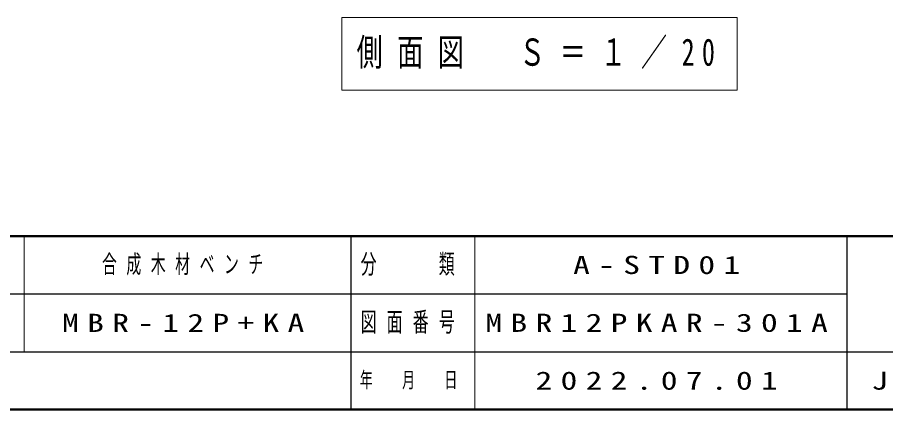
# Model space of a CAD drawing. Units: millimetres on the paper, scale 1:20. Extents: x -365 to 0, y 0 to 257.
# Drawn here: x -170.3 to -65.3, y 0 to 47.5 of the extents above; entities that cross this region are included whole.
import ezdxf

# ---------------------------------------------------------------- set-up
doc = ezdxf.new("R2010")
doc.units = ezdxf.units.MM
doc.layers.add('1_20', color=7, linetype='Continuous', lineweight=25)
doc.layers.add('LY_5', color=7, linetype='Continuous', lineweight=13)
doc.layers.add('99', color=7, linetype='Continuous')
doc.styles.add('ＭＳ ゴシック', font='')
doc.styles.get('ＭＳ ゴシック').set_extended_font_data('MS Gothic')

msp = doc.modelspace()

# ---------------------------------------------------------------- linework, layer by layer
at = {"layer": '1_20', "lineweight": 13}
for p, q in [((-131.083, 47.486), (-131.083, 38.686)), ((-83.283, 47.486), (-131.083, 47.486)), ((-83.283, 38.686), (-83.283, 47.486)), ((-131.083, 38.686), (-83.283, 38.686))]:
    msp.add_line(p, q, dxfattribs=at)
at = {"layer": 'LY_5', "lineweight": 50}
for p, q in [((-365, 21), (0, 21)), ((-365, 0), (0, 0))]:
    msp.add_line(p, q, dxfattribs=at)
at = {"layer": 'LY_5'}
for p, q in [((-169.5, 21), (-169.5, 7)), ((-115, 21), (-115, 0))]:
    msp.add_line(p, q, dxfattribs=at)
at = {"layer": 'LY_5', "color": 211, "lineweight": 25}
for p, q in [((-130, 21), (-130, 0)), ((-70, 21), (-70, 0)), ((-182.5, 14), (-70, 14)), ((-237.5, 7), (0, 7))]:
    msp.add_line(p, q, dxfattribs=at)

# ---------------------------------------------------------------- texts
at = {"layer": '1_20', "insert": (-107.183, 43.086), "char_height": 3.299, "attachment_point": 5, "style": 'ＭＳ ゴシック'}
msp.add_mtext('\\T1.56;\\W0.7;側面図\u3000Ｓ＝１／20', dxfattribs=at)
at = {"layer": '99', "char_height": 2.199, "attachment_point": 5, "style": 'ＭＳ ゴシック'}
for s, insert in [('\\T1.64;\\W0.6;合成木材ベンチ', (-149.75, 17.5)), ('\\T1.5;\\W1.35;A-STD01', (-92.5, 17.5)), ('\\T1.5;\\W1.35;MBR-12P+KA', (-149.75, 10.5)), ('\\T1.5;\\W1.35;MBR12PKAR-301A', (-92.5, 10.5)), ('\\T1.5;\\W1.35;2022.07.01', (-92.5, 3.5))]:
    msp.add_mtext(s, dxfattribs=dict(at, insert=insert))
at = {"layer": 'LY_5', "color": 4, "attachment_point": 5, "style": 'ＭＳ ゴシック'}
for s, insert, char_height in [('\\T1.64;\\W0.6;分\u3000\u3000類', (-122.5, 17.5), 2.346), ('\\T1.64;\\W0.6;図面番号', (-122.5, 10.5), 2.346), ('\\T1.64;\\W0.6;年\u3000月\u3000日', (-122.5, 3.5), 1.906), ('\\T1.5;\\W1.35;JOB', (-62.5, 3.5), 2.199)]:
    msp.add_mtext(s, dxfattribs=dict(at, insert=insert, char_height=char_height))

doc.saveas('drawing.dxf')
